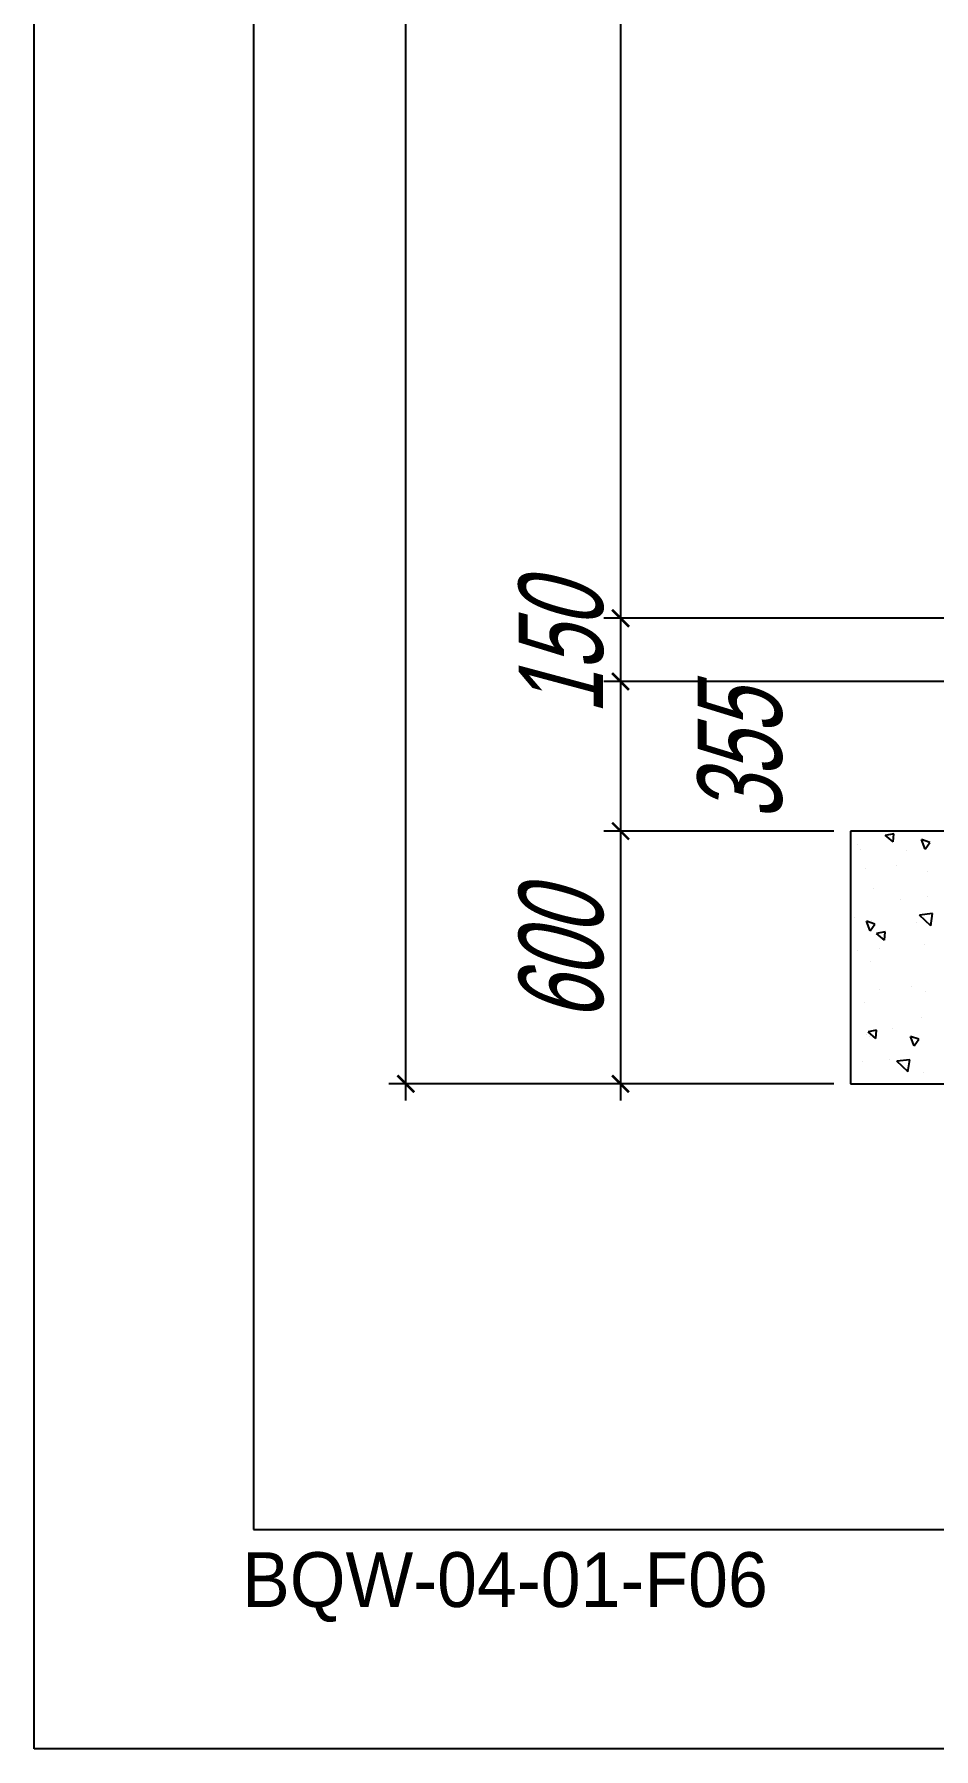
# Model space of a CAD drawing. Header units: millimetres. Extents: x 2905 to 24764, y 2030 to 17488.
# Drawn here: x 2905 to 5041, y 2030 to 6100 of the extents above; entities that cross this region are included whole.
import ezdxf

# ---------------------------------------------------------------- set-up
doc = ezdxf.new("R2010")
doc.units = ezdxf.units.MM
doc.layers.get('DEFPOINTS').update_dxf_attribs({"color": 140})
doc.layers.add('2.위생-급수', color=5, linetype='Continuous')
doc.layers.add('냉각탑_form', color=1, linetype='Continuous')
doc.styles.add('shoptext', font='', dxfattribs={"width": 0.7, "oblique": 15})
doc.styles.add('돋움', font='Dotum.ttf', dxfattribs={"width": 0.8})
doc.styles.get('shoptext').set_extended_font_data('HY울릉도L')
doc.dimstyles.new('SHOP', dxfattribs={"dimscale": 100, "dimtxt": 2, "dimasz": 1, "dimexe": 1, "dimexo": 1, "dimgap": 1, "dimtad": 1, "dimdec": 0, "dimzin": 11, "dimdsep": 46, "dimtxsty": 'shoptext', "dimblk": 'ARCHTICK', "dimcen": 2, "dimdle": 1, "dimclrd": 240, "dimclre": 240, "dimclrt": 7, "dimadec": 0, "dimazin": 0, "dimtfac": 1, "dimtdec": 0, "dimtix": 1, "dimtmove": 2, "dimatfit": 3, "dimfxl": 1, "dimtolj": 1, "dimtzin": 11, "dimarcsym": 0})

# ---------------------------------------------------------------- blocks, each defined once
blk = doc.blocks.new('_ArchTick')
at = {"color": 0, "linetype": 'ByBlock', "const_width": 0.15}
blk.add_lwpolyline([(-0.5, -0.5), (0.5, 0.5)], dxfattribs=at)
blk = doc.blocks.new('*D120')
at = {"layer": '2.위생-급수', "color": 240, "linetype": 'ByBlock', "lineweight": -2, "transparency": 16777216}
blk.add_line((4297.1, 8463.6), (4297.1, 4673.8), dxfattribs=at)
at = {"layer": '2.위생-급수', "color": 240, "lineweight": -2, "transparency": 16777216}
for p, q in [((6845.3, 8423.6), (4257.1, 8423.6)), ((5303.3, 4713.8), (4257.1, 4713.8))]:
    blk.add_line(p, q, dxfattribs=at)
at = {"layer": 'DEFPOINTS', "color": 0, "transparency": 16777216}
for p in [(6885.3, 8423.6), (4297.1, 4713.8), (5343.3, 4713.8)]:
    blk.add_point(p, dxfattribs=at)
at = {"layer": '2.위생-급수', "color": 240, "lineweight": -2, "transparency": 16777216, "xscale": 40, "yscale": 40, "zscale": 40}
for p, rotation in [((4297.1, 8423.6), 90), ((4297.1, 4713.8), 270)]:
    blk.add_blockref('_ArchTick', p, dxfattribs=dict(at, rotation=rotation))
at = {"layer": '2.위생-급수', "color": 7, "transparency": 16777216, "insert": (4157.1, 6568.7), "char_height": 200, "attachment_point": 5, "rotation": 90, "style": 'shoptext'}
blk.add_mtext('\\A1;3710', dxfattribs=at)
blk = doc.blocks.new('_Dot')
at = {"color": 0, "linetype": 'ByBlock', "lineweight": -2}
blk.add_line((-0.5, 0), (-1, 0), dxfattribs=at)
at = {"color": 0, "linetype": 'ByBlock', "const_width": 0.5}
blk.add_lwpolyline([(-0.25, 0, 1), (0.25, 0, 1)], format="xyb", close=True, dxfattribs=at)
blk = doc.blocks.new('*D121')
at = {"layer": '2.위생-급수', "color": 240, "linetype": 'ByBlock', "lineweight": -2, "transparency": 16777216}
blk.add_line((4297.1, 4753.6), (4297.1, 4523.6), dxfattribs=at)
at = {"layer": '2.위생-급수', "color": 240, "lineweight": -2, "transparency": 16777216}
for p, q in [((5303.3, 4713.6), (4257.1, 4713.6)), ((5303.3, 4563.6), (4257.1, 4563.6))]:
    blk.add_line(p, q, dxfattribs=at)
at = {"layer": 'DEFPOINTS', "color": 0, "transparency": 16777216}
for p in [(5343.3, 4713.6), (4297.1, 4563.6), (5343.3, 4563.6)]:
    blk.add_point(p, dxfattribs=at)
at = {"layer": '2.위생-급수', "color": 240, "lineweight": -2, "transparency": 16777216, "xscale": 40, "yscale": 40, "zscale": 40}
for p, rotation in [((4297.1, 4713.6), 90), ((4297.1, 4563.6), 270)]:
    blk.add_blockref('_ArchTick', p, dxfattribs=dict(at, rotation=rotation))
at = {"layer": '2.위생-급수', "color": 7, "transparency": 16777216, "insert": (4156.7, 4638.6), "char_height": 200, "attachment_point": 5, "rotation": 90, "style": 'shoptext'}
blk.add_mtext('\\A1;150', dxfattribs=at)
blk = doc.blocks.new('*D122')
at = {"layer": '2.위생-급수', "color": 240, "linetype": 'ByBlock', "lineweight": -2, "transparency": 16777216}
blk.add_line((4297.1, 4603.6), (4297.1, 4168.6), dxfattribs=at)
at = {"layer": '2.위생-급수', "color": 240, "lineweight": -2, "transparency": 16777216}
for p, q in [((5303.3, 4563.6), (4257.1, 4563.6)), ((4803.3, 4208.6), (4257.1, 4208.6))]:
    blk.add_line(p, q, dxfattribs=at)
at = {"layer": 'DEFPOINTS', "color": 0, "transparency": 16777216}
for p in [(5343.3, 4563.6), (4297.1, 4208.6), (4843.3, 4208.6)]:
    blk.add_point(p, dxfattribs=at)
at = {"layer": '2.위생-급수', "color": 240, "lineweight": -2, "transparency": 16777216, "xscale": 40, "yscale": 40, "zscale": 40}
for p, rotation in [((4297.1, 4563.6), 90), ((4297.1, 4208.6), 270)]:
    blk.add_blockref('_ArchTick', p, dxfattribs=dict(at, rotation=rotation))
at = {"layer": '2.위생-급수', "color": 7, "transparency": 16777216, "insert": (4581.4, 4386.1), "char_height": 200, "attachment_point": 5, "rotation": 90, "style": 'shoptext'}
blk.add_mtext('\\A1;355', dxfattribs=at)
blk = doc.blocks.new('*D123')
at = {"layer": '2.위생-급수', "color": 240, "linetype": 'ByBlock', "lineweight": -2, "transparency": 16777216}
blk.add_line((4297.1, 4248.6), (4297.1, 3568.6), dxfattribs=at)
at = {"layer": '2.위생-급수', "color": 240, "lineweight": -2, "transparency": 16777216}
for p, q in [((4803.3, 4208.6), (4257.1, 4208.6)), ((4803.3, 3608.6), (4257.1, 3608.6))]:
    blk.add_line(p, q, dxfattribs=at)
at = {"layer": 'DEFPOINTS', "color": 0, "transparency": 16777216}
for p in [(4843.3, 4208.6), (4297.1, 3608.6), (4843.3, 3608.6)]:
    blk.add_point(p, dxfattribs=at)
at = {"layer": '2.위생-급수', "color": 240, "lineweight": -2, "transparency": 16777216, "xscale": 40, "yscale": 40, "zscale": 40}
for p, rotation in [((4297.1, 4208.6), 90), ((4297.1, 3608.6), 270)]:
    blk.add_blockref('_ArchTick', p, dxfattribs=dict(at, rotation=rotation))
at = {"layer": '2.위생-급수', "color": 7, "transparency": 16777216, "insert": (4157.1, 3908.6), "char_height": 200, "attachment_point": 5, "rotation": 90, "style": 'shoptext'}
blk.add_mtext('\\A1;600', dxfattribs=at)
blk = doc.blocks.new('*D124')
at = {"layer": '2.위생-급수', "color": 240, "linetype": 'ByBlock', "lineweight": -2, "transparency": 16777216}
blk.add_line((3787.2, 3568.6), (3787.2, 9963.6), dxfattribs=at)
at = {"layer": '2.위생-급수', "color": 240, "lineweight": -2, "transparency": 16777216}
for p, q in [((4217.1, 9923.6), (3747.2, 9923.6)), ((4803.3, 3608.6), (3747.2, 3608.6))]:
    blk.add_line(p, q, dxfattribs=at)
at = {"layer": 'DEFPOINTS', "color": 0, "transparency": 16777216}
for p in [(3787.2, 9923.6), (4257.1, 9923.6), (4843.3, 3608.6)]:
    blk.add_point(p, dxfattribs=at)
at = {"layer": '2.위생-급수', "color": 240, "lineweight": -2, "transparency": 16777216, "xscale": 40, "yscale": 40, "zscale": 40}
for p, rotation in [((3787.2, 9923.6), 90), ((3787.2, 3608.6), 270)]:
    blk.add_blockref('_ArchTick', p, dxfattribs=dict(at, rotation=rotation))
at = {"layer": '2.위생-급수', "color": 7, "transparency": 16777216, "insert": (3647.2, 6766.1), "char_height": 200, "attachment_point": 5, "rotation": 90, "style": 'shoptext'}
blk.add_mtext('\\A1;6315', dxfattribs=at)

msp = doc.modelspace()

# ---------------------------------------------------------------- linework, layer by layer
at = {"color": 8}
for p, q in [((4843.3, 4208.6), (4843.3, 3608.6)), ((12743.3, 4208.6), (4843.3, 4208.6)), ((4843.3, 3608.6), (12743.3, 3608.6))]:
    msp.add_line(p, q, dxfattribs=at)
at = {"color": 8, "linetype": 'Continuous'}
for p, q in [((4945.8, 4202.1), (4925.5, 4198.3)), ((4944.1, 4182.7), (4925.5, 4198.4)), ((4944.1, 4182.7), (4945.8, 4202.1)), ((4860.5, 4176.8), (4860.5, 4176.8)), ((4867.8, 4165.1), (4867.8, 4165.1)), ((4976, 4161.2), (4976, 4161.2)), ((5020.5, 4165.6), (5011.8, 4188.3)), ((5031.4, 4181.7), (5011.8, 4188.3)), ((5020.5, 4165.6), (5031.4, 4181.7)), ((4878.5, 4118.5), (4878.5, 4118.5)), ((4951.2, 4126.9), (4951.2, 4126.9)), ((5025.7, 4112.1), (5025.7, 4112.1)), ((4896.8, 4071.8), (4896.8, 4071.8)), ((4961.9, 4045.6), (4961.9, 4045.6)), ((5024.8, 4053.1), (5024.8, 4053.1)), ((4853.1, 4003.2), (4853.1, 4003.2)), ((4889.6, 3971.5), (4880.9, 3994.3)), ((4900.5, 3987.7), (4880.9, 3994.3)), ((4892.1, 3996.3), (4892.1, 3996.3)), ((5000.4, 3992.3), (5000.4, 3992.3)), ((5038, 4012.6), (5007.1, 4009)), ((5033.5, 3983.7), (5007.1, 4009)), ((5033.5, 3983.7), (5037.9, 4012.6)), ((4889.6, 3971.5), (4900.5, 3987.7)), ((4925.4, 3968.9), (4905.1, 3965.1)), ((4923.7, 3949.5), (4905.1, 3965.2)), ((4923.7, 3949.5), (4925.4, 3968.9)), ((4860.7, 3925.8), (4860.7, 3925.8)), ((4911, 3928.9), (4911, 3928.9)), ((5018.4, 3938.5), (5018.4, 3938.5)), ((4889.5, 3898.2), (4889.5, 3898.2)), ((4845.8, 3829.6), (4845.8, 3829.6)), ((4912.9, 3832), (4912.9, 3832)), ((4988.9, 3840.2), (4988.9, 3840.2)), ((5021.2, 3828.1), (5021.2, 3828.1)), ((4876.9, 3802.6), (4876.9, 3802.6)), ((5011.1, 3765), (5011.1, 3765)), ((4882.1, 3724.6), (4882.1, 3724.6)), ((4905, 3735.7), (4884.7, 3731.9)), ((4903.3, 3716.3), (4884.7, 3732)), ((4887.6, 3721.2), (4887.6, 3721.2)), ((4903.3, 3716.3), (4905, 3735.7)), ((4943.5, 3739.3), (4943.5, 3739.3)), ((5005.4, 3714.5), (4985.7, 3721.1)), ((4994.5, 3698.3), (4985.8, 3721.1)), ((4994.5, 3698.3), (5005.4, 3714.5)), ((5005.1, 3717.1), (5005.1, 3717.1)), ((4935.8, 3665.1), (4935.8, 3665.1)), ((4984.1, 3665.6), (4953.3, 3662.1)), ((4979.6, 3636.7), (4984.1, 3665.6)), ((4872.2, 3661.4), (4872.2, 3661.4)), ((4979.7, 3636.7), (4953.3, 3662.1)), ((5015.8, 3635.7), (5015.8, 3635.7))]:
    msp.add_line(p, q, dxfattribs=at)
at = {"layer": 'DEFPOINTS'}
for p, q in [((2905.2, 2030), (2905.2, 17487.6)), ((24764.4, 2030), (2905.2, 2030))]:
    msp.add_line(p, q, dxfattribs=at)
at = {"layer": '냉각탑_form'}
for p, q in [((3425.6, 16967.1), (3425.6, 2550.5)), ((3425.6, 2550.5), (24243.9, 2550.5))]:
    msp.add_line(p, q, dxfattribs=at)

# ---------------------------------------------------------------- texts
at = {"layer": '냉각탑_form', "style": '돋움'}
msp.add_text('BQW-04-01-F06', height=130.114, dxfattribs=at).set_placement((3398.3, 2366.4))

# ---------------------------------------------------------------- dimensions: what is measured, and where the dimension line sits
at = {"layer": '2.위생-급수', "color": 4}
for base, p1, p2, picture, middle in [((3787.2, 9923.6), (4843.3, 3608.6), (4257.1, 9923.6), '*D124', (3647.2, 6766.1)), ((4297.1, 4713.8), (6885.3, 8423.6), (5343.3, 4713.8), '*D120', (4157.1, 6568.7)), ((4297.1, 3608.6), (4843.3, 4208.6), (4843.3, 3608.6), '*D123', (4157.1, 3908.6))]:
    dim = msp.add_linear_dim(base=base, p1=p1, p2=p2, angle=90, dimstyle='SHOP', override={"dimscale": 40, "dimtxt": 5, "dimrnd": 5, "dimldrblk": 'Dot', "dimfxl": 1.25, "dimarcsym": 1}, dxfattribs=at)
    dim.commit()
    dim.dimension.update_dxf_attribs({"geometry": picture, "text_midpoint": middle})
for base, p1, p2, picture, middle in [((4297.1, 4563.6), (5343.3, 4713.6), (5343.3, 4563.6), '*D121', (4156.7, 4638.6)), ((4297.1, 4208.6), (5343.3, 4563.6), (4843.3, 4208.6), '*D122', (4581.4, 4386.1))]:
    dim = msp.add_linear_dim(base=base, p1=p1, p2=p2, angle=90, dimstyle='SHOP', override={"dimscale": 40, "dimtxt": 5, "dimrnd": 5, "dimldrblk": 'Dot', "dimfxl": 1.25, "dimarcsym": 1}, dxfattribs=at)
    dim.commit()
    dim.dimension.update_dxf_attribs({"geometry": picture, "text_midpoint": middle, "dimtype": 160})

doc.saveas('drawing.dxf')
